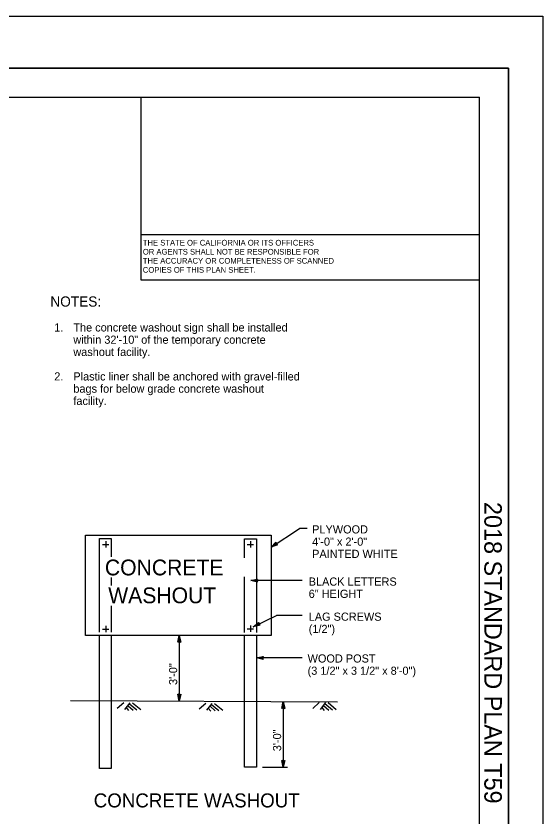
# Model space of a CAD drawing. Extents: x -894 to 866, y -476 to 714.
# Drawn here: x 414 to 866, y 27 to 714 of the extents above; entities that cross this region are included whole.
import ezdxf

# ---------------------------------------------------------------- set-up
doc = ezdxf.new("R2010")
doc.units = 0
for name, color, linetype in [('10 Sheet Format', 7, 'Continuous'), ('56 Stage 3 Anno', 7, 'Continuous'), ('57 Undefined', 7, 'Continuous'), ('59 Sndwall Anno', 7, 'Continuous'), ('60 Nongeo Data', 7, 'Continuous')]:
    doc.layers.add(name, color=color, linetype=linetype)

msp = doc.modelspace()

# ---------------------------------------------------------------- linework, layer by layer
at = {"layer": '10 Sheet Format'}
for p, q in [((-863.46, 668.96), (836.55, 668.96)), ((836.55, 668.96), (836.55, -431.04)), ((-813.45, 643.96), (811.55, 643.96)), ((521.56, 525.89), (521.56, 643.96)), ((811.55, -406.04), (811.55, 643.96)), ((811.55, 525.89), (521.56, 525.89)), ((521.56, 487.06), (521.56, 525.89)), ((811.55, 487.06), (521.56, 487.06))]:
    msp.add_line(p, q, dxfattribs=at)
for points in [[(-894.04, 713.56), (865.96, 713.56), (865.96, -476.44), (-894.04, -476.44)], [(-863.46, -431.04), (836.55, -431.04), (836.55, 668.96), (-863.46, 668.96)]]:
    msp.add_lwpolyline(points, close=True, dxfattribs=at)
at = {"layer": '56 Stage 3 Anno'}
for p, q in [((632.91, 258.01), (657.35, 274.17)), ((663.74, 274.17), (657.35, 274.17)), ((637.08, 262.33), (637.08, 262.33)), ((632.91, 258.01), (632.91, 258.01)), ((638.52, 260.15), (638.52, 260.15)), ((659.48, 229.48), (615.47, 229.48)), ((615.47, 229.48), (615.47, 229.48)), ((621.34, 230.78), (621.34, 230.78)), ((621.34, 228.17), (621.34, 228.17)), ((617.61, 189.79), (637.53, 199.43)), ((659.48, 199.4), (637.55, 199.4)), ((622.32, 193.51), (622.32, 193.51)), ((617.61, 189.79), (617.61, 189.79)), ((623.46, 191.16), (623.46, 191.16)), ((554.22, 182.45), (554.22, 126.09)), ((554.22, 182.45), (554.22, 182.45)), ((552.91, 176.59), (552.91, 176.59)), ((555.52, 176.59), (555.52, 176.59)), ((659.48, 163.06), (620.36, 163.06)), ((620.36, 163.06), (620.36, 163.06)), ((626.22, 164.36), (626.22, 164.36)), ((626.22, 161.75), (626.22, 161.75)), ((552.92, 131.95), (552.92, 131.95)), ((555.53, 131.95), (555.53, 131.95)), ((554.22, 126.09), (554.22, 126.09)), ((643.34, 125.67), (643.34, 125.67)), ((643.34, 125.67), (643.34, 69.31)), ((642.03, 119.81), (642.03, 119.81)), ((644.64, 119.81), (644.64, 119.81)), ((625.67, 69.31), (647.09, 69.31)), ((625.67, 69.31), (647.09, 69.31)), ((642.04, 75.17), (642.04, 75.17)), ((642.04, 75.17), (642.04, 75.17)), ((643.34, 69.31), (643.34, 69.31)), ((643.34, 69.31), (643.34, 69.31)), ((644.65, 75.17), (644.65, 75.17)), ((644.65, 75.17), (644.65, 75.17))]:
    msp.add_line(p, q, dxfattribs=at)
for points in [[(638.52, 260.15), (632.91, 258.01), (637.08, 262.33), (637.1, 261.93), (634.04, 258.77), (638.16, 260.33), (637.79, 260.51), (635.16, 259.5), (637.12, 261.52), (637.13, 261.12), (636.29, 260.24), (637.43, 260.68), (637.15, 260.82), (637.08, 262.33), (637.15, 260.82)], [(621.34, 228.17), (615.47, 229.48), (621.34, 230.78), (621.13, 230.44), (616.83, 229.49), (621.13, 228.52), (620.92, 228.87), (618.17, 229.48), (620.92, 230.09), (620.71, 229.74), (619.52, 229.48), (620.72, 229.21), (620.56, 229.48), (621.34, 230.78), (620.56, 229.48)], [(623.46, 191.16), (617.61, 189.79), (622.32, 193.51), (622.28, 193.11), (618.83, 190.38), (623.12, 191.39), (622.78, 191.61), (620.04, 190.96), (622.25, 192.71), (622.21, 192.3), (621.25, 191.55), (622.44, 191.83), (622.18, 192), (622.32, 193.51), (622.18, 192)], [(552.91, 176.59), (554.22, 182.45), (555.52, 176.59), (555.17, 176.8), (554.22, 181.09), (553.25, 176.79), (553.6, 177), (554.21, 179.75), (554.82, 177), (554.48, 177.21), (554.21, 178.4), (553.95, 177.21), (554.22, 177.37), (555.52, 176.59), (554.22, 177.37)], [(626.22, 161.75), (620.36, 163.06), (626.22, 164.36), (626.02, 164.01), (621.72, 163.06), (626.02, 162.09), (625.81, 162.44), (623.06, 163.05), (625.81, 163.66), (625.6, 163.32), (624.41, 163.05), (625.6, 162.79), (625.44, 163.06), (626.22, 164.36), (625.44, 163.06)], [(555.53, 131.95), (554.22, 126.09), (552.92, 131.95), (553.26, 131.74), (554.21, 127.45), (555.18, 131.74), (554.83, 131.54), (554.22, 128.79), (553.61, 131.53), (553.96, 131.33), (554.22, 130.14), (554.49, 131.33), (554.22, 131.17), (552.92, 131.95), (554.22, 131.17)], [(642.03, 119.81), (643.34, 125.67), (644.64, 119.81), (644.29, 120.02), (643.34, 124.31), (642.38, 120.02), (642.73, 120.22), (643.34, 122.97), (643.95, 120.23), (643.6, 120.43), (643.34, 121.62), (643.07, 120.43), (643.34, 120.59), (644.64, 119.81), (643.34, 120.59)], [(644.65, 75.17), (643.34, 69.31), (642.04, 75.17), (642.39, 74.96), (643.34, 70.67), (644.3, 74.97), (643.96, 74.76), (643.34, 72.01), (642.73, 74.76), (643.08, 74.55), (643.34, 73.36), (643.61, 74.55), (643.34, 74.39), (642.04, 75.17), (643.34, 74.39)], [(644.65, 75.17), (643.34, 69.31), (642.04, 75.17), (642.39, 74.96), (643.34, 70.67), (644.3, 74.97), (643.96, 74.76), (643.34, 72.01), (642.73, 74.76), (643.08, 74.55), (643.34, 73.36), (643.61, 74.55), (643.34, 74.39), (642.04, 75.17), (643.34, 74.39)]]:
    msp.add_lwpolyline(points, close=True, dxfattribs=at)
at = {"layer": '59 Sndwall Anno'}
for p, q in [((506.66, 124.71), (501.04, 119.71)), ((511.99, 124.67), (507.36, 118.78)), ((511.53, 123.79), (517.88, 118.56)), ((514.15, 124.65), (521.25, 118.81)), ((576.97, 124.16), (571.35, 119.17)), ((582.29, 124.13), (577.66, 118.23)), ((584.45, 124.1), (591.55, 118.26)), ((674.25, 124.86), (668.64, 119.86)), ((679.58, 124.82), (674.95, 118.93)), ((679.12, 123.94), (685.47, 118.71)), ((681.74, 124.8), (688.84, 118.95)), ((508.83, 120.47), (510.86, 117.98)), ((510.37, 122.16), (514.7, 118.22)), ((579.14, 119.93), (581.17, 117.43)), ((580.68, 121.62), (585.01, 117.67)), ((581.84, 123.24), (588.18, 118.02)), ((676.43, 120.62), (678.46, 118.13)), ((677.96, 122.31), (682.3, 118.37))]:
    msp.add_line(p, q, dxfattribs=at)
at = {"layer": '60 Nongeo Data'}
for p, q in [((491.24, 263.31), (491.24, 257.9)), ((615.31, 263.31), (615.31, 257.9)), ((488.39, 260.46), (493.81, 260.46)), ((612.46, 260.46), (617.88, 260.46)), ((488.39, 187.85), (493.81, 187.85)), ((491.24, 190.7), (491.24, 185.29)), ((612.46, 188.14), (617.88, 188.14)), ((615.31, 190.99), (615.31, 185.58)), ((461.14, 126.48), (689.94, 125.51))]:
    msp.add_line(p, q, dxfattribs=at)
msp.add_lwpolyline([(473.78, 268.43), (632.91, 268.43), (632.91, 182.45), (473.78, 182.45)], close=True, dxfattribs=at)
for points in [[(485.75, 185.3), (485.75, 265.59), (496.02, 265.59), (496.02, 249.87)], [(610.09, 249.04), (610.09, 265.3), (620.36, 265.3), (620.36, 185.01)], [(496.02, 231.94), (496.02, 225.35)], [(610.09, 185.01), (610.09, 232.77)], [(496.02, 207.83), (496.02, 185.3)], [(485.75, 125.51), (485.75, 181.88)], [(496.02, 181.88), (496.02, 124.37)], [(610.09, 126.08), (610.09, 182.45)], [(620.36, 182.45), (620.36, 124.94)], [(496.02, 126.33), (496.02, 68.16), (485.75, 68.16), (485.75, 126.38)], [(620.36, 125.81), (620.36, 69.29), (610.09, 69.29), (610.09, 125.85)]]:
    msp.add_lwpolyline(points, dxfattribs=at)

# ---------------------------------------------------------------- texts
at = {"layer": '10 Sheet Format'}
for s, p in [('THE STATE OF CALIFORNIA OR ITS OFFICERS', (523.03, 516.71)), ('OR AGENTS SHALL NOT BE RESPONSIBLE FOR', (523.03, 508.96)), ('THE ACCURACY OR COMPLETENESS OF SCANNED', (523.03, 501.21)), ('COPIES OF THIS PLAN SHEET.', (523.03, 493.46))]:
    msp.add_text(s, height=4.9, dxfattribs=at).set_placement(p)
msp.add_text('2018 STANDARD PLAN T59', height=15, rotation=270, dxfattribs=at).set_placement((815.7, 296.83))
at = {"layer": '57 Undefined'}
for s, height, p in [('NOTES:', 8.75, (443.75, 464.36)), ('1.', 7, (447.11, 443.02)), ('The concrete washout sign shall be installed ', 7, (463.47, 443.02)), ('within 32\'-10" of the temporary concrete ', 7, (463.47, 432.52)), ('washout facility.', 7, (463.47, 422.02)), ('2.', 7, (447.11, 401.02)), ('Plastic liner shall be anchored with gravel-filled ', 7, (463.47, 401.02)), ('bags for below grade concrete washout ', 7, (463.47, 390.52)), ('facility.', 7, (463.47, 380.02)), ('PLYWOOD', 7, (668.13, 269.85)), ('4\'-0" x 2\'-0"', 7, (668.13, 259.35)), ('PAINTED WHITE', 7, (668.13, 248.85)), ('BLACK LETTERS', 7, (665.17, 225.08)), ('6" HEIGHT', 7, (665.17, 214.58)), ('LAG SCREWS', 7, (665.2, 194.99)), ('(1/2")', 7, (665.2, 184.49)), ('WOOD POST', 7, (664.25, 159.15)), ('(3 1/2" x 3 1/2" x 8\'-0")', 7, (664.25, 148.65)), ('CONCRETE WASHOUT', 12, (480.93, 34.91))]:
    msp.add_text(s, height=height, dxfattribs=at).set_placement(p)
for p in [(552.47, 139.89), (641.59, 83.12)]:
    msp.add_text('3\'-0"', height=7, rotation=90, dxfattribs=at).set_placement(p)
at = {"layer": '60 Nongeo Data'}
for s, p in [('CONCRETE', (490.5, 233.9)), ('WASHOUT', (493.36, 209.99))]:
    msp.add_text(s, height=13.546, dxfattribs=at).set_placement(p)

doc.saveas('drawing.dxf')
